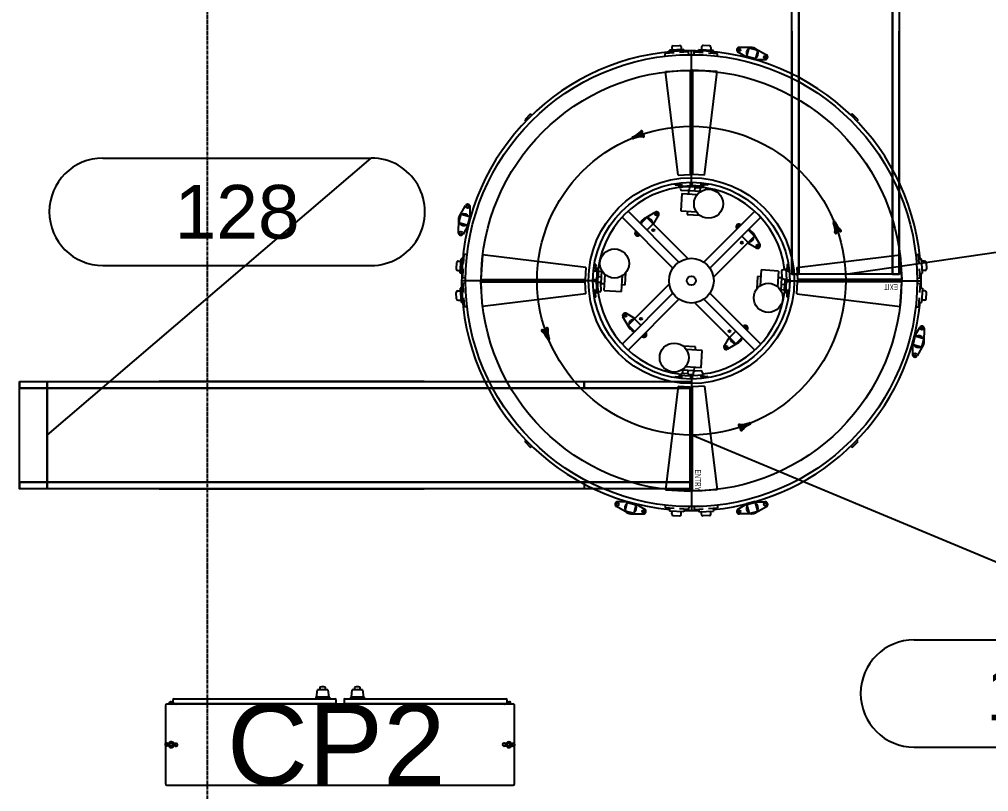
# Model space of a CAD drawing. Header units: inches. Extents: x -21257 to 11444, y 0 to 8704.
# Drawn here: x 3886.1 to 4102.8, y 7207.8 to 7380.4 of the extents above; entities that cross this region are included whole.
import ezdxf
from ezdxf.enums import TextEntityAlignment as Align

# ---------------------------------------------------------------- set-up
doc = ezdxf.new("R2010")
doc.units = ezdxf.units.IN
doc.header["$MEASUREMENT"] = 0
doc.linetypes.add('CENTER2', pattern=[1.125, 0.75, -0.125, 0.125, -0.125])
doc.linetypes.add('HIDDEN', pattern=[0.375, 0.25, -0.125])
for name, color, linetype in [('100-CONV-LAYOUT', 3, 'Continuous'), ('100-CONV-NUMBERS', 3, 'Continuous'), ('Bldg_Cline', 8, 'CENTER2'), ('control_panel', 1, 'Continuous')]:
    doc.layers.add(name, color=color, linetype=linetype)
doc.styles.get("Standard").update_dxf_attribs({"font": 'helvl.shx'})

# ---------------------------------------------------------------- blocks, each defined once
blk = doc.blocks.new('DCBLOCK')
at = {"linetype": 'Continuous'}
for p, q in [((-0.625, 0), (0, 0)), ((-0.625, -0.25), (0, -0.25))]:
    blk.add_line(p, q, dxfattribs=at)
for centre, start, end in [((-0.625, -0.125), 90, 269.9999), ((0, -0.125), 269.9999, 90)]:
    blk.add_arc(centre, 0.125, start, end)
blk.add_attdef('FORTNAITEM', text='', height=0.125).set_placement((-0.3125, -0.125), align=Align.MIDDLE_CENTER)
at = {"flags": 1}
blk.add_attdef('SERIALNUM', (-0.625, -0.3437), '', height=0.125, dxfattribs=at)
blk = doc.blocks.new('152-190-SPIRAL_PLAN')
for p, q in [((-4.37, 52.13), (-4.33, 51.56)), ((-4.04, 52.5), (-2.65, 52.58)), ((-2.28, 52.25), (-2.25, 51.69)), ((2.28, 52.25), (2.25, 51.69)), ((4.04, 52.5), (2.65, 52.58)), ((4.37, 52.13), (4.33, 51.56)), ((13.62, 52.08), (10.71, 52.11)), ((-3.84, 50.92), (-5.87, 50.8)), ((-5.83, 50.16), (-5.87, 50.8)), ((-1.67, 51.68), (-4.91, 51.48)), ((-4.89, 51.14), (-4.91, 51.48)), ((-4.87, 50.86), (-4.89, 51.14)), ((-0.63, 51.12), (-2.66, 50.99)), ((-1.65, 51.35), (-1.67, 51.68)), ((-1.63, 51.06), (-1.65, 51.35)), ((-0.59, 50.5), (-0.63, 51.12)), ((0, 21), (0, 51.38)), ((0.59, 50.5), (0.63, 51.12)), ((0.63, 51.12), (2.66, 50.99)), ((1.63, 51.06), (1.65, 51.35)), ((1.65, 51.35), (1.67, 51.68)), ((1.67, 51.68), (4.91, 51.48)), ((3.84, 50.92), (5.87, 50.8)), ((4.87, 50.86), (4.89, 51.14)), ((4.89, 51.14), (4.91, 51.48)), ((5.83, 50.16), (5.87, 50.8)), ((12.35, 49.97), (10.43, 51.06)), ((12.33, 49.88), (12.9, 52)), ((14.26, 49.37), (12.33, 49.88)), ((14.31, 49.55), (12.38, 50.06)), ((12.9, 52), (14.83, 51.48)), ((14.25, 51.91), (16.78, 50.48)), ((14.83, 51.48), (14.26, 49.37)), ((14.29, 49.45), (16.5, 49.43)), ((-5.76, 46.71), (-0.25, 47.04)), ((-2.96, 23.59), (-5.76, 46.71)), ((-0.25, 47.04), (-0.25, 23.75)), ((0.25, 47.04), (0.25, 23.75)), ((5.76, 46.71), (0.25, 47.04)), ((2.96, 23.59), (5.76, 46.71)), ((-35.94, 37.26), (-37.26, 35.94)), ((-35.94, 37.26), (-35.66, 36.99)), ((35.94, 37.26), (35.66, 36.99)), ((37.26, 35.94), (35.94, 37.26)), ((-37.26, 35.94), (-36.99, 35.66)), ((37.26, 35.94), (36.99, 35.66)), ((-12.34, 32.52), (-12.59, 31.91)), ((-12.2, 32.62), (-12.48, 31.94)), ((-12.05, 32.72), (-12.36, 31.97)), ((-11.38, 32.12), (-12.34, 32.52)), ((-11.9, 32.85), (-12.25, 32)), ((-11.14, 32.12), (-12.25, 32.58)), ((-10.86, 32.11), (-12.16, 32.65)), ((-11.74, 32.99), (-12.14, 32.03)), ((-10.65, 32.12), (-12.07, 32.71)), ((-11.57, 33.16), (-12.03, 32.05)), ((-10.57, 32.19), (-11.98, 32.78)), ((-11.38, 33.36), (-11.92, 32.07)), ((-10.55, 32.29), (-11.9, 32.84)), ((-10.59, 32.4), (-11.82, 32.91)), ((-11.22, 33.51), (-11.81, 32.08)), ((-10.83, 32.6), (-11.75, 32.98)), ((-11.12, 33.51), (-11.7, 32.1)), ((-10.92, 32.74), (-11.67, 33.05)), ((-11.04, 33.46), (-11.6, 32.11)), ((-10.98, 32.87), (-11.6, 33.13)), ((-11, 32.98), (-11.53, 33.2)), ((-10.98, 33.34), (-11.49, 32.11)), ((-11.01, 33.08), (-11.46, 33.27)), ((-11, 33.18), (-11.4, 33.35)), ((-11.01, 33.04), (-11.39, 32.12)), ((-10.99, 33.28), (-11.33, 33.42)), ((-10.98, 32.87), (-11.29, 32.12)), ((-10.99, 33.38), (-11.26, 33.49)), ((-10.93, 32.75), (-11.18, 32.12)), ((-10.86, 32.65), (-11.08, 32.12)), ((-10.8, 32.57), (-10.98, 32.12)), ((-12.85, 31.82), (-13.22, 31.97)), ((-13.12, 32.11), (-13.21, 31.89)), ((-12.97, 31.77), (-13.2, 31.86)), ((-12.72, 31.86), (-13.18, 32.06)), ((-12.99, 32.16), (-13.15, 31.8)), ((-12.58, 31.91), (-13.09, 32.12)), ((-12.87, 32.22), (-13.06, 31.76)), ((-12.44, 31.95), (-12.97, 32.17)), ((-12.74, 32.29), (-12.95, 31.78)), ((-12.29, 31.99), (-12.86, 32.23)), ((-12.61, 32.36), (-12.83, 31.82)), ((-12.13, 32.03), (-12.75, 32.28)), ((-12.48, 32.43), (-12.71, 31.87)), ((-11.97, 32.06), (-12.64, 32.34)), ((-11.79, 32.09), (-12.54, 32.4)), ((-11.59, 32.11), (-12.44, 32.46)), ((-10.72, 32.5), (-10.88, 32.11)), ((-10.64, 32.45), (-10.79, 32.1)), ((-10.57, 32.37), (-10.68, 32.11)), ((-3.65, 21.38), (-3.67, 21.69)), ((-2.96, 23.59), (-0.25, 23.75)), ((-0.17, 21.24), (-0.22, 22)), ((0.17, 21.24), (0.22, 22)), ((2.96, 23.59), (0.25, 23.75)), ((3.65, 21.38), (3.67, 21.69)), ((-3.65, 21.38), (-1.97, 21.48)), ((-2.73, 21.08), (-2.75, 21.43)), ((-2.73, 21.08), (-0.17, 21.24)), ((-2.48, 20.85), (-2.49, 21.05)), ((-2.46, 20.49), (-2.48, 20.85)), ((-2.09, 20.16), (-0.7, 20.25)), ((-0.61, 20.16), (-0.66, 19.41)), ((-0.61, 20.16), (2.18, 19.99)), ((-0.4, 21), (-0.41, 21.18)), ((-0.37, 20.61), (-0.4, 21)), ((2.73, 21.08), (0.17, 21.24)), ((0.6, 20.99), (0.59, 20.84)), ((0.59, 20.84), (2.27, 20.73)), ((0.61, 21.21), (0.6, 20.99)), ((0.79, 20.07), (0.84, 20.82)), ((3.65, 21.38), (1.97, 21.48)), ((1.98, 20), (2.02, 20.75)), ((2.28, 20.88), (2.27, 20.73)), ((2.29, 21.11), (2.28, 20.88)), ((2.73, 21.08), (2.75, 21.43)), ((-2.16, 19.5), (-2.39, 15.63)), ((-2.16, 19.5), (1.36, 19.29)), ((-51.91, 14.25), (-50.48, 16.78)), ((-49.45, 14.29), (-49.43, 16.5)), ((-2.8, 4.14), (-14.16, 15.51)), ((-10.6, 13.82), (-8.1, 15.3)), ((-2.39, 15.63), (1.12, 15.41)), ((-0.89, 15.54), (-0.94, 14.79)), ((2.8, 4.14), (14.16, 15.51)), ((-52.08, 13.62), (-52.11, 10.71)), ((-52, 12.9), (-51.48, 14.83)), ((-51.48, 14.83), (-49.37, 14.26)), ((-49.55, 14.31), (-50.06, 12.38)), ((-49.37, 14.26), (-49.88, 12.33)), ((-4.14, 2.8), (-15.51, 14.16)), ((-11.07, 13.36), (-11.42, 12.76)), ((-11.35, 12.69), (-9.93, 14.11)), ((-0.77, 4.94), (-9.93, 14.11)), ((-8.45, 12.62), (-7.33, 14.53)), ((-0.94, 14.79), (1.86, 14.62)), ((4.14, 2.8), (15.51, 14.16)), ((32.22, 12.87), (31.76, 13.06)), ((31.77, 12.97), (31.86, 13.2)), ((32.16, 12.99), (31.8, 13.15)), ((31.82, 12.85), (31.97, 13.22)), ((31.86, 12.72), (32.06, 13.18)), ((32.11, 13.12), (31.89, 13.21)), ((31.91, 12.58), (32.12, 13.09)), ((-49.88, 12.33), (-52, 12.9)), ((-49.97, 12.35), (-51.06, 10.43)), ((-12.41, 11.07), (-12.54, 10.86)), ((-9.93, 11.28), (-8.52, 12.69)), ((10.21, 11.56), (10.09, 11.77)), ((11.07, 12.41), (10.86, 12.54)), ((12.69, 11.35), (14.11, 9.93)), ((13.36, 11.07), (12.76, 11.42)), ((32.29, 12.74), (31.78, 12.95)), ((32.36, 12.61), (31.82, 12.83)), ((32.43, 12.48), (31.87, 12.71)), ((32.52, 12.34), (31.91, 12.59)), ((32.62, 12.2), (31.94, 12.48)), ((31.95, 12.44), (32.17, 12.97)), ((32.72, 12.05), (31.97, 12.36)), ((31.99, 12.29), (32.23, 12.86)), ((32.85, 11.9), (32, 12.25)), ((32.03, 12.13), (32.28, 12.75)), ((32.99, 11.74), (32.03, 12.14)), ((33.16, 11.57), (32.05, 12.03)), ((32.06, 11.97), (32.34, 12.64)), ((33.36, 11.38), (32.07, 11.92)), ((33.51, 11.22), (32.08, 11.81)), ((32.09, 11.79), (32.4, 12.54)), ((33.51, 11.12), (32.1, 11.7)), ((32.11, 11.59), (32.46, 12.44)), ((32.11, 10.86), (32.65, 12.16)), ((33.46, 11.04), (32.11, 11.6)), ((33.34, 10.98), (32.11, 11.49)), ((32.5, 10.72), (32.11, 10.88)), ((32.12, 11.38), (32.52, 12.34)), ((32.12, 11.14), (32.58, 12.25)), ((32.12, 10.65), (32.71, 12.07)), ((33.04, 11.01), (32.12, 11.39)), ((32.87, 10.98), (32.12, 11.29)), ((32.75, 10.93), (32.12, 11.18)), ((32.65, 10.86), (32.12, 11.08)), ((32.57, 10.8), (32.12, 10.98)), ((32.19, 10.57), (32.78, 11.98)), ((32.29, 10.55), (32.84, 11.9)), ((32.4, 10.59), (32.91, 11.82)), ((32.6, 10.83), (32.98, 11.75)), ((32.74, 10.92), (33.05, 11.67)), ((32.87, 10.98), (33.13, 11.6)), ((32.98, 11), (33.2, 11.53)), ((33.08, 11.01), (33.27, 11.46)), ((33.18, 11), (33.35, 11.4)), ((33.28, 10.99), (33.42, 11.33)), ((33.38, 10.99), (33.49, 11.26)), ((-11.56, 10.21), (-11.77, 10.09)), ((4.94, 0.77), (14.11, 9.93)), ((11.28, 9.93), (12.69, 8.52)), ((13.82, 10.6), (15.3, 8.1)), ((32.45, 10.64), (32.1, 10.79)), ((32.37, 10.57), (32.11, 10.68)), ((12.62, 8.45), (14.53, 7.33)), ((-52.13, 4.37), (-51.56, 4.33)), ((-51.68, 1.67), (-51.48, 4.91)), ((-51.14, 4.89), (-51.48, 4.91)), ((-50.86, 4.87), (-51.14, 4.89)), ((-50.92, 3.84), (-50.8, 5.87)), ((-50.16, 5.83), (-50.8, 5.87)), ((-46.71, 5.76), (-47.04, 0.25)), ((-23.59, 2.96), (-46.71, 5.76)), ((23.59, 2.96), (46.71, 5.76)), ((46.71, 5.76), (47.04, 0.25)), ((50.16, 5.83), (50.8, 5.87)), ((50.92, 3.84), (50.8, 5.87)), ((50.86, 4.87), (51.48, 4.91)), ((51.68, 1.67), (51.48, 4.91)), ((52.13, 4.37), (51.56, 4.33)), ((-52.5, 4.04), (-52.58, 2.65)), ((-52.25, 2.28), (-51.69, 2.25)), ((-51.12, 0.63), (-50.99, 2.66)), ((-23.59, 2.96), (-23.75, 0.25)), ((-21.38, 3.65), (-21.69, 3.67)), ((-21.38, 3.65), (-21.48, 1.97)), ((-21.08, 2.73), (-21.43, 2.75)), ((-21.08, 2.73), (-21.24, 0.17)), ((-21.11, 2.29), (-20.88, 2.28)), ((-20.88, 2.28), (-20.73, 2.27)), ((-20.84, 0.59), (-20.73, 2.27)), ((-20.16, -0.61), (-19.99, 2.18)), ((15.63, 2.39), (15.41, -1.12)), ((19.5, 2.16), (15.63, 2.39)), ((20.49, 2.46), (21.05, 2.49)), ((21.08, 2.73), (21.43, 2.75)), ((21.08, 2.73), (21.24, 0.17)), ((21.38, 3.65), (21.69, 3.67)), ((21.38, 3.65), (21.48, 1.97)), ((23.59, 2.96), (23.75, 0.25)), ((51.12, 0.63), (50.99, 2.66)), ((52.25, 2.28), (51.69, 2.25)), ((52.5, 4.04), (52.58, 2.65)), ((-51.35, 1.65), (-51.68, 1.67)), ((-21, 0), (-51.38, 0)), ((-51.06, 1.63), (-51.35, 1.65)), ((-50.5, 0.59), (-51.12, 0.63)), ((-47.04, 0.25), (-23.75, 0.25)), ((-21.24, 0.17), (-22, 0.22)), ((-21.21, 0.61), (-20.99, 0.6)), ((-20.99, 0.6), (-20.84, 0.59)), ((-20.07, 0.79), (-20.82, 0.84)), ((-20, 1.98), (-20.75, 2.02)), ((-19.5, -2.16), (-19.29, 1.36)), ((-15.63, -2.39), (-15.41, 1.12)), ((-14.79, -0.94), (-14.62, 1.86)), ((14.79, 0.94), (14.62, -1.86)), ((15.54, 0.89), (14.79, 0.94)), ((19.5, 2.16), (19.29, -1.36)), ((20.16, 0.61), (19.41, 0.66)), ((20.16, 0.61), (19.99, -2.18)), ((20.16, 2.09), (20.25, 0.7)), ((20.61, 0.37), (21.18, 0.41)), ((21.24, 0.17), (22, 0.22)), ((47.04, 0.25), (23.75, 0.25)), ((50.5, 0.59), (51.12, 0.63)), ((51.06, 1.63), (51.68, 1.67)), ((-51.35, -1.65), (-51.68, -1.67)), ((-51.68, -1.67), (-51.48, -4.91)), ((-51.06, -1.63), (-51.35, -1.65)), ((-50.5, -0.59), (-51.12, -0.63)), ((-51.12, -0.63), (-50.99, -2.66)), ((-47.04, -0.25), (-23.75, -0.25)), ((-46.71, -5.76), (-47.04, -0.25)), ((-23.59, -2.96), (-23.75, -0.25)), ((-21.24, -0.17), (-22, -0.22)), ((-21.38, -3.65), (-21.48, -1.97)), ((-21.08, -2.73), (-21.24, -0.17)), ((-21, -0.4), (-21.18, -0.41)), ((-20.61, -0.37), (-21, -0.4)), ((-20.16, -2.09), (-20.25, -0.7)), ((-20.16, -0.61), (-19.41, -0.66)), ((-19.5, -2.16), (-15.63, -2.39)), ((-15.54, -0.89), (-14.79, -0.94)), ((-4.94, -0.77), (-14.11, -9.93)), ((20, -1.98), (20.75, -2.02)), ((20.07, -0.79), (20.82, -0.84)), ((20.84, -0.59), (20.73, -2.27)), ((21.21, -0.61), (20.84, -0.59)), ((21, 0), (51.38, 0)), ((21.08, -2.73), (21.24, -0.17)), ((21.24, -0.17), (22, -0.22)), ((21.38, -3.65), (21.48, -1.97)), ((23.59, -2.96), (23.75, -0.25)), ((47.04, -0.25), (23.75, -0.25)), ((46.71, -5.76), (47.04, -0.25)), ((50.5, -0.59), (51.12, -0.63)), ((51.12, -0.63), (50.99, -2.66)), ((51.06, -1.63), (51.68, -1.67)), ((51.68, -1.67), (51.48, -4.91)), ((-52.5, -4.04), (-52.58, -2.65)), ((-52.25, -2.28), (-51.69, -2.25)), ((-52.13, -4.37), (-51.56, -4.33)), ((-50.92, -3.84), (-50.8, -5.87)), ((-23.59, -2.96), (-46.71, -5.76)), ((-21.38, -3.65), (-21.69, -3.67)), ((-21.08, -2.73), (-21.43, -2.75)), ((-20.85, -2.48), (-21.05, -2.49)), ((-20.49, -2.46), (-20.85, -2.48)), ((-4.14, -2.8), (-15.51, -14.16)), ((-2.8, -4.14), (-14.16, -15.51)), ((2.8, -4.14), (14.16, -15.51)), ((4.14, -2.8), (15.51, -14.16)), ((21.11, -2.29), (20.73, -2.27)), ((21.08, -2.73), (21.43, -2.75)), ((21.38, -3.65), (21.69, -3.67)), ((23.59, -2.96), (46.71, -5.76)), ((50.92, -3.84), (50.8, -5.87)), ((52.13, -4.37), (51.56, -4.33)), ((52.25, -2.28), (51.69, -2.25)), ((52.5, -4.04), (52.58, -2.65)), ((-51.14, -4.89), (-51.48, -4.91)), ((-50.86, -4.87), (-51.14, -4.89)), ((-50.16, -5.83), (-50.8, -5.87)), ((0.77, -4.94), (9.93, -14.11)), ((50.16, -5.83), (50.8, -5.87)), ((50.86, -4.87), (51.48, -4.91)), ((-13.82, -10.6), (-15.3, -8.1)), ((-12.62, -8.45), (-14.53, -7.33)), ((-11.28, -9.93), (-12.69, -8.52)), ((-32.6, -10.83), (-32.98, -11.75)), ((-32.4, -10.59), (-32.91, -11.82)), ((-32.29, -10.55), (-32.84, -11.9)), ((-32.19, -10.57), (-32.78, -11.98)), ((-32.12, -10.65), (-32.71, -12.07)), ((-32.57, -10.8), (-32.12, -10.98)), ((-32.5, -10.72), (-32.11, -10.88)), ((-32.45, -10.64), (-32.1, -10.79)), ((-32.37, -10.57), (-32.11, -10.68)), ((-12.69, -11.35), (-14.11, -9.93)), ((11.56, -10.21), (11.77, -10.09)), ((49.97, -12.35), (51.06, -10.43)), ((52.08, -13.62), (52.11, -10.71)), ((-33.51, -11.12), (-32.1, -11.7)), ((-33.51, -11.22), (-32.08, -11.81)), ((-33.38, -10.99), (-33.49, -11.26)), ((-33.46, -11.04), (-32.11, -11.6)), ((-33.28, -10.99), (-33.42, -11.33)), ((-33.36, -11.38), (-32.07, -11.92)), ((-33.18, -11), (-33.35, -11.4)), ((-33.34, -10.98), (-32.11, -11.49)), ((-33.08, -11.01), (-33.27, -11.46)), ((-32.98, -11), (-33.2, -11.53)), ((-33.16, -11.57), (-32.05, -12.03)), ((-32.87, -10.98), (-33.13, -11.6)), ((-32.74, -10.92), (-33.05, -11.67)), ((-33.04, -11.01), (-32.12, -11.39)), ((-32.99, -11.74), (-32.03, -12.14)), ((-32.87, -10.98), (-32.12, -11.29)), ((-32.85, -11.9), (-32, -12.25)), ((-32.75, -10.93), (-32.12, -11.18)), ((-32.72, -12.05), (-31.97, -12.36)), ((-32.65, -10.86), (-32.12, -11.08)), ((-32.11, -10.86), (-32.65, -12.16)), ((-32.62, -12.2), (-31.94, -12.48)), ((-32.12, -11.14), (-32.58, -12.25)), ((-32.12, -11.38), (-32.52, -12.34)), ((-32.52, -12.34), (-31.91, -12.59)), ((-32.11, -11.59), (-32.46, -12.44)), ((-32.43, -12.48), (-31.87, -12.71)), ((-32.09, -11.79), (-32.4, -12.54)), ((-32.36, -12.61), (-31.82, -12.83)), ((-32.06, -11.97), (-32.34, -12.64)), ((-32.29, -12.74), (-31.78, -12.95)), ((-32.03, -12.13), (-32.28, -12.75)), ((-31.99, -12.29), (-32.23, -12.86)), ((-32.22, -12.87), (-31.76, -13.06)), ((-31.95, -12.44), (-32.17, -12.97)), ((-32.16, -12.99), (-31.8, -13.15)), ((-31.91, -12.58), (-32.12, -13.09)), ((-31.86, -12.72), (-32.06, -13.18)), ((-31.82, -12.85), (-31.97, -13.22)), ((-31.77, -12.97), (-31.86, -13.2)), ((-13.36, -11.07), (-12.76, -11.42)), ((-11.07, -12.41), (-10.86, -12.54)), ((-10.21, -11.56), (-10.09, -11.77)), ((8.45, -12.62), (7.33, -14.53)), ((9.93, -11.28), (8.52, -12.69)), ((11.35, -12.69), (9.93, -14.11)), ((11.07, -13.36), (11.42, -12.76)), ((12.41, -11.07), (12.54, -10.86)), ((49.37, -14.26), (49.88, -12.33)), ((49.55, -14.31), (50.06, -12.38)), ((49.88, -12.33), (52, -12.9)), ((52, -12.9), (51.48, -14.83)), ((-32.11, -13.12), (-31.89, -13.21)), ((0.94, -14.79), (-1.86, -14.62)), ((0.89, -15.54), (0.94, -14.79)), ((10.6, -13.82), (8.1, -15.3)), ((51.48, -14.83), (49.37, -14.26)), ((49.45, -14.29), (49.43, -16.5)), ((51.91, -14.25), (50.48, -16.78)), ((2.39, -15.63), (-1.12, -15.41)), ((2.16, -19.5), (2.39, -15.63)), ((2.16, -19.5), (-1.36, -19.29)), ((0.61, -20.16), (0.66, -19.41)), ((-3.65, -21.38), (-3.67, -21.69)), ((-3.65, -21.38), (-1.97, -21.48)), ((-2.73, -21.08), (-2.75, -21.43)), ((-2.73, -21.08), (-0.17, -21.24)), ((-2.29, -21.11), (-2.27, -20.73)), ((-0.59, -20.84), (-2.27, -20.73)), ((0.61, -20.16), (-2.18, -19.99)), ((-1.98, -20), (-2.02, -20.75)), ((-0.79, -20.07), (-0.84, -20.82)), ((-0.61, -21.21), (-0.59, -20.84)), ((-0.17, -21.24), (-0.22, -22)), ((0, -21), (0, -51.38)), ((2.73, -21.08), (0.17, -21.24)), ((0.17, -21.24), (0.22, -22)), ((0.37, -20.61), (0.41, -21.18)), ((2.09, -20.16), (0.7, -20.25)), ((3.65, -21.38), (1.97, -21.48)), ((2.46, -20.49), (2.49, -21.05)), ((2.73, -21.08), (2.75, -21.43)), ((3.65, -21.38), (3.67, -21.69)), ((-2.96, -23.59), (-5.76, -46.71)), ((-2.96, -23.59), (-0.25, -23.75)), ((-0.25, -47.04), (-0.25, -23.75)), ((2.96, -23.59), (0.25, -23.75)), ((0.25, -47.04), (0.25, -23.75)), ((2.96, -23.59), (5.76, -46.71)), ((10.55, -32.29), (11.9, -32.84)), ((10.57, -32.37), (10.68, -32.11)), ((10.57, -32.19), (11.98, -32.78)), ((10.59, -32.4), (11.82, -32.91)), ((10.64, -32.45), (10.79, -32.1)), ((10.65, -32.12), (12.07, -32.71)), ((10.72, -32.5), (10.88, -32.11)), ((10.8, -32.57), (10.98, -32.12)), ((10.86, -32.11), (12.16, -32.65)), ((10.86, -32.65), (11.08, -32.12)), ((10.93, -32.75), (11.18, -32.12)), ((10.98, -33.34), (11.49, -32.11)), ((10.98, -32.87), (11.29, -32.12)), ((11.01, -33.04), (11.39, -32.12)), ((11.04, -33.46), (11.6, -32.11)), ((11.12, -33.51), (11.7, -32.1)), ((11.14, -32.12), (12.25, -32.58)), ((11.22, -33.51), (11.81, -32.08)), ((11.38, -33.36), (11.92, -32.07)), ((11.38, -32.12), (12.34, -32.52)), ((11.57, -33.16), (12.03, -32.05)), ((11.59, -32.11), (12.44, -32.46)), ((11.74, -32.99), (12.14, -32.03)), ((11.79, -32.09), (12.54, -32.4)), ((11.9, -32.85), (12.25, -32)), ((11.97, -32.06), (12.64, -32.34)), ((12.05, -32.72), (12.36, -31.97)), ((12.13, -32.03), (12.75, -32.28)), ((12.2, -32.62), (12.48, -31.94)), ((12.29, -31.99), (12.86, -32.23)), ((12.34, -32.52), (12.59, -31.91)), ((12.44, -31.95), (12.97, -32.17)), ((12.48, -32.43), (12.71, -31.87)), ((12.58, -31.91), (13.09, -32.12)), ((12.61, -32.36), (12.83, -31.82)), ((12.72, -31.86), (13.18, -32.06)), ((12.74, -32.29), (12.95, -31.78)), ((12.85, -31.82), (13.22, -31.97)), ((12.87, -32.22), (13.06, -31.76)), ((12.97, -31.77), (13.2, -31.86)), ((12.99, -32.16), (13.15, -31.8)), ((13.12, -32.11), (13.21, -31.89)), ((10.83, -32.6), (11.75, -32.98)), ((10.92, -32.74), (11.67, -33.05)), ((10.98, -32.87), (11.6, -33.13)), ((10.99, -33.28), (11.33, -33.42)), ((10.99, -33.38), (11.26, -33.49)), ((11, -32.98), (11.53, -33.2)), ((11, -33.18), (11.4, -33.35)), ((11.01, -33.08), (11.46, -33.27)), ((-37.26, -35.94), (-36.99, -35.66)), ((-37.26, -35.94), (-35.94, -37.26)), ((35.94, -37.26), (37.26, -35.94)), ((37.26, -35.94), (36.99, -35.66)), ((-35.94, -37.26), (-35.66, -36.99)), ((35.94, -37.26), (35.66, -36.99)), ((-5.76, -46.71), (-0.25, -47.04)), ((5.76, -46.71), (0.25, -47.04)), ((-14.29, -49.45), (-16.5, -49.43)), ((-14.83, -51.48), (-14.26, -49.37)), ((-14.31, -49.55), (-12.38, -50.06)), ((-14.26, -49.37), (-12.33, -49.88)), ((14.26, -49.37), (12.33, -49.88)), ((14.31, -49.55), (12.38, -50.06)), ((14.83, -51.48), (14.26, -49.37)), ((14.29, -49.45), (16.5, -49.43)), ((-14.25, -51.91), (-16.78, -50.48)), ((-12.9, -52), (-14.83, -51.48)), ((-12.33, -49.88), (-12.9, -52)), ((-12.35, -49.97), (-10.43, -51.06)), ((-5.83, -50.16), (-5.87, -50.8)), ((-3.84, -50.92), (-5.87, -50.8)), ((-4.87, -50.86), (-4.91, -51.48)), ((-1.67, -51.68), (-4.91, -51.48)), ((-4.37, -52.13), (-4.33, -51.56)), ((-0.63, -51.12), (-2.66, -50.99)), ((-2.28, -52.25), (-2.25, -51.69)), ((-1.63, -51.06), (-1.67, -51.68)), ((-0.59, -50.5), (-0.63, -51.12)), ((0.59, -50.5), (0.63, -51.12)), ((0.63, -51.12), (2.66, -50.99)), ((1.63, -51.06), (1.67, -51.68)), ((1.67, -51.68), (4.91, -51.48)), ((2.28, -52.25), (2.25, -51.69)), ((3.84, -50.92), (5.87, -50.8)), ((4.37, -52.13), (4.33, -51.56)), ((4.87, -50.86), (4.91, -51.48)), ((5.83, -50.16), (5.87, -50.8)), ((12.35, -49.97), (10.43, -51.06)), ((12.33, -49.88), (12.9, -52)), ((12.9, -52), (14.83, -51.48)), ((14.25, -51.91), (16.78, -50.48)), ((-13.62, -52.08), (-10.71, -52.11)), ((-4.04, -52.5), (-2.65, -52.58)), ((4.04, -52.5), (2.65, -52.58)), ((13.62, -52.08), (10.71, -52.11))]:
    blk.add_line(p, q)
for centre, radius in [((0, 0), 50.5), ((10.71, 51.55), 0.281), ((16.5, 50), 0.281), ((0, 0), 47), ((0, 0), 34.5), ((0, 0), 23), ((0, 0), 22), ((3.84, 17.19), 3.25), ((-50, 16.5), 0.281), ((-7.81, 14.81), 0.281), ((-51.55, 10.71), 0.281), ((-8.52, 11.28), 0.25), ((11.28, 8.52), 0.25), ((-17.19, 3.84), 3.25), ((14.81, 7.81), 0.281), ((0, 0), 5), ((0, 0), 1), ((17.19, -3.84), 3.25), ((-14.81, -7.81), 0.281), ((-11.28, -8.52), 0.25), ((51.55, -10.71), 0.281), ((8.52, -11.28), 0.25), ((-3.84, -17.19), 3.25), ((7.81, -14.81), 0.281), ((50, -16.5), 0.281), ((-16.5, -50), 0.281), ((16.5, -50), 0.281), ((-10.71, -51.55), 0.281), ((10.71, -51.55), 0.281)]:
    blk.add_circle(centre, radius)
for centre, radius, start, end in [((-4.02, 52.15), 0.348, 93.457, 183.457), ((-2.63, 52.23), 0.348, 3.457, 93.457), ((2.63, 52.23), 0.348, 86.543, 176.543), ((4.02, 52.15), 0.348, 356.543, 86.543), ((10.71, 51.55), 0.562, 84.5941, 165), ((13.6, 50.77), 1.31, 34.6324, 115.3676), ((0, 0), 51.38, 5.4631, 264.5369), ((-4.38, 51.56), 0.0435, 273.457, 3.457), ((-2.21, 51.69), 0.0435, 183.457, 273.457), ((2.21, 51.69), 0.0435, 266.543, 356.543), ((4.38, 51.56), 0.0435, 176.543, 266.543), ((10.71, 51.55), 0.562, 165, 245.4059), ((13.6, 50.77), 1.31, 124.6324, 205.3676), ((13.6, 50.77), 1.31, 304.6324, 25.3676), ((16.5, 50), 0.562, 264.5941, 60.5225), ((-14.8, 36.28), 4.5, 292.2133, 320.8591), ((-11.17, 33.33), 0.188, 345.6301, 140.8591), ((-10.26, 33.09), 0.75, 165.6301, 239.3699), ((-13.03, 31.94), 0.188, 112.2133, 292.7867), ((-11.22, 27.62), 4.5, 84.1409, 112.7867), ((-10.74, 32.29), 0.188, 264.1409, 59.3699), ((0, 0), 21, 6.7789, 263.7667), ((-2.53, 21.05), 0.0435, 3.457, 93.457), ((-2.11, 20.51), 0.348, 183.457, 273.457), ((-0.72, 20.59), 0.348, 273.457, 3.457), ((-0.36, 21.18), 0.0435, 93.457, 183.457), ((-50, 16.5), 0.562, 354.5941, 150.5225), ((-7.81, 14.81), 0.562, 324.5941, 125.4059), ((-50.77, 13.6), 1.31, 124.6324, 205.3676), ((-50.77, 13.6), 1.31, 34.6324, 115.3676), ((-9.93, 12.69), 1.31, 94.6324, 175.3676), ((-9.93, 12.69), 1.31, 4.6324, 85.3676), ((31.94, 13.03), 0.188, 22.2133, 202.7867), ((36.28, 14.8), 4.5, 202.2133, 230.8591), ((-50.77, 13.6), 1.31, 214.6324, 295.3676), ((-12.06, 10.57), 0.562, 144.5941, 305.4059), ((10.57, 12.06), 0.562, 54.5941, 215.4059), ((10.57, 12.06), 0.281, 24.1725, 245.8275), ((12.69, 9.93), 1.31, 4.6324, 85.3676), ((27.62, 11.22), 4.5, 354.1409, 22.7867), ((33.09, 10.26), 0.75, 75.6301, 149.3699), ((33.33, 11.17), 0.188, 255.6301, 50.8591), ((-51.55, 10.71), 0.562, 174.5941, 255), ((-51.55, 10.71), 0.562, 255, 335.4059), ((-12.06, 10.57), 0.281, 114.1725, 335.8275), ((12.69, 9.93), 1.31, 274.6324, 355.3676), ((32.29, 10.74), 0.188, 174.1409, 329.3699), ((14.81, 7.81), 0.562, 234.5941, 35.4059), ((-52.15, 4.02), 0.348, 86.543, 176.543), ((-51.56, 4.38), 0.0435, 266.543, 356.543), ((51.56, 4.38), 0.0435, 183.457, 273.457), ((52.15, 4.02), 0.348, 3.457, 93.457), ((-52.23, 2.63), 0.348, 176.543, 266.543), ((-51.69, 2.21), 0.0435, 356.543, 86.543), ((20.51, 2.11), 0.348, 93.457, 183.457), ((21.05, 2.53), 0.0435, 273.457, 3.457), ((51.69, 2.21), 0.0435, 93.457, 183.457), ((52.23, 2.63), 0.348, 273.457, 3.457), ((20.59, 0.72), 0.348, 183.457, 273.457), ((0, 0), 21, 358.3722, 1.0826), ((21.18, 0.36), 0.0435, 3.457, 93.457), ((0, 0), 51.38, 358.1621, 1.8379), ((-21.18, -0.36), 0.0435, 183.457, 273.457), ((-20.59, -0.72), 0.348, 3.457, 93.457), ((-20.51, -2.11), 0.348, 273.457, 3.457), ((-52.23, -2.63), 0.348, 93.457, 183.457), ((-52.15, -4.02), 0.348, 183.457, 273.457), ((-51.69, -2.21), 0.0435, 273.457, 3.457), ((-51.56, -4.38), 0.0435, 3.457, 93.457), ((-21.05, -2.53), 0.0435, 93.457, 183.457), ((0, 0), 21, 276.7789, 353.7667), ((51.56, -4.38), 0.0435, 86.543, 176.543), ((51.69, -2.21), 0.0435, 176.543, 266.543), ((52.15, -4.02), 0.348, 266.543, 356.543), ((52.23, -2.63), 0.348, 356.543, 86.543), ((0, 0), 51.38, 275.4631, 354.5369), ((-14.81, -7.81), 0.562, 54.5941, 215.4059), ((-12.69, -9.93), 1.31, 94.6324, 175.3676), ((-33.09, -10.26), 0.75, 255.6301, 329.3699), ((-32.29, -10.74), 0.188, 354.1409, 149.3699), ((-27.62, -11.22), 4.5, 174.1409, 202.7867), ((-12.69, -9.93), 1.31, 184.6324, 265.3676), ((12.06, -10.57), 0.562, 324.5941, 125.4059), ((12.06, -10.57), 0.281, 294.1725, 155.8275), ((51.55, -10.71), 0.562, 359.4775, 155.4059), ((-33.33, -11.17), 0.188, 75.6301, 230.8591), ((-36.28, -14.8), 4.5, 22.2133, 50.8591), ((-31.94, -13.03), 0.188, 202.2133, 22.7867), ((-10.57, -12.06), 0.562, 234.5941, 35.4059), ((-10.57, -12.06), 0.281, 204.1725, 65.8275), ((9.93, -12.69), 1.31, 184.6324, 265.3676), ((9.93, -12.69), 1.31, 274.6324, 355.3676), ((50.77, -13.6), 1.31, 34.6324, 115.3676), ((7.81, -14.81), 0.562, 144.5941, 305.4059), ((50.77, -13.6), 1.31, 214.6324, 295.3676), ((50.77, -13.6), 1.31, 304.6324, 25.3676), ((50, -16.5), 0.562, 174.5941, 330.5225), ((0, 0), 21, 268.3722, 271.0826), ((0.72, -20.59), 0.348, 93.457, 183.457), ((0.36, -21.18), 0.0435, 273.457, 3.457), ((2.11, -20.51), 0.348, 3.457, 93.457), ((2.53, -21.05), 0.0435, 183.457, 273.457), ((10.74, -32.29), 0.188, 84.1409, 239.3699), ((10.26, -33.09), 0.75, 345.6301, 59.3699), ((11.22, -27.62), 4.5, 264.1409, 292.7867), ((14.8, -36.28), 4.5, 112.2133, 140.8591), ((13.03, -31.94), 0.188, 292.2133, 112.7867), ((11.17, -33.33), 0.188, 165.6301, 320.8591), ((-16.5, -50), 0.562, 84.5941, 240.5225), ((-13.6, -50.77), 1.31, 124.6324, 205.3676), ((13.6, -50.77), 1.31, 334.6324, 55.3676), ((16.5, -50), 0.562, 299.4775, 95.4059), ((-13.6, -50.77), 1.31, 214.6324, 295.3676), ((-13.6, -50.77), 1.31, 304.6324, 25.3676), ((-10.71, -51.55), 0.562, 264.5941, 345), ((-10.71, -51.55), 0.562, 345, 65.4059), ((-4.38, -51.56), 0.0435, 356.543, 86.543), ((-2.21, -51.69), 0.0435, 86.543, 176.543), ((0, 0), 51.38, 268.1621, 271.8379), ((2.21, -51.69), 0.0435, 3.457, 93.457), ((4.38, -51.56), 0.0435, 93.457, 183.457), ((10.71, -51.55), 0.562, 114.5941, 275.4059), ((13.6, -50.77), 1.31, 154.6324, 235.3676), ((13.6, -50.77), 1.31, 244.6324, 325.3676), ((-4.02, -52.15), 0.348, 176.543, 266.543), ((-2.63, -52.23), 0.348, 266.543, 356.543), ((2.63, -52.23), 0.348, 183.457, 273.457), ((4.02, -52.15), 0.348, 273.457, 3.457)]:
    blk.add_arc(centre, radius, start, end)
at = {"width": 0.6}
for s, rotation, p in [('EXIT', 180, (46.19, -0.75)), ('ENTRY', 270, (0.8, -42.22))]:
    blk.add_text(s, height=1.333, rotation=rotation, dxfattribs=at).set_placement(p)
blk = doc.blocks.new('Promise-US15-100330-00-10-003 Bldg Colums')
at = {"layer": 'Bldg_Cline'}
blk.add_line((3000, 7192), (3000, 8), dxfattribs=at)

msp = doc.modelspace()

# ---------------------------------------------------------------- linework, layer by layer
at = {"layer": '100-CONV-LAYOUT', "linetype": 'Continuous'}
for p, q in [((4060.3, 7323.49, 323.5), (4058.8, 7323.49, 323.5)), ((4058.8, 7323.49, 330), (4060.3, 7323.49, 330)), ((4060.3, 7323.49, 330), (4060.3, 7323.49, 323.5)), ((4081.3, 7323.49, 323.5), (4082.8, 7323.49, 323.5)), ((4081.3, 7323.49, 330), (4081.3, 7323.49, 323.5)), ((4081.3, 7323.49, 330), (4082.8, 7323.49, 330)), ((3886.06, 7299.52, 30), (3886.06, 7298.02, 30)), ((3892.3, 7299.52, 30), (3892.3, 7298.02, 30)), ((3892.3, 7298.02, 23.5), (3892.3, 7299.52, 23.5)), ((3892.31, 7299.52, 20.5), (3892.31, 7298.02, 20.5)), ((3892.31, 7299.52, 30), (3892.31, 7298.02, 30)), ((4012.3, 7298.02, 23.5), (4012.3, 7299.52, 23.5)), ((4012.3, 7299.52, 30), (4012.3, 7298.02, 30)), ((3886.06, 7298.02, 30), (3886.06, 7298.02, 20.5)), ((3892.3, 7298.02, 30), (3892.3, 7298.02, 23.5)), ((3892.31, 7298.02, 20.5), (3892.31, 7298.02, 30)), ((4012.3, 7298.02, 30), (4012.3, 7298.02, 23.5)), ((3886.06, 7277.02, 30), (3886.06, 7277.02, 20.5)), ((3886.06, 7277.02, 30), (3886.06, 7275.52, 30)), ((3892.3, 7277.02, 30), (3892.3, 7275.52, 30)), ((3892.3, 7277.02, 30), (3892.3, 7277.02, 23.5)), ((3892.3, 7277.02, 23.5), (3892.3, 7275.52, 23.5)), ((3892.31, 7277.02, 20.5), (3892.31, 7275.52, 20.5)), ((3892.31, 7277.02, 30), (3892.31, 7277.02, 20.5)), ((3892.31, 7275.52, 30), (3892.31, 7277.02, 30)), ((4012.3, 7277.02, 23.5), (4012.3, 7275.52, 23.5)), ((4012.3, 7277.02, 30), (4012.3, 7277.02, 23.5)), ((4012.3, 7277.02, 30), (4012.3, 7275.52, 30)), ((4036.3, 7277.02, 23.5), (4036.3, 7275.52, 23.5)), ((4036.3, 7277.02, 30), (4036.3, 7277.02, 23.5)), ((4036.3, 7275.52, 30), (4036.3, 7277.02, 30))]:
    msp.add_line(p, q, dxfattribs=at)
at = {"layer": '100-CONV-LAYOUT'}
for points in [[(4058.8, 7323.49, 323.5), (4058.8, 7407.49, 323.5), (4060.3, 7407.49, 323.5), (4060.3, 7323.49, 323.5)], [(4058.8, 7323.49, 330), (4058.8, 7407.49, 330), (4060.3, 7407.49, 330), (4060.3, 7323.49, 330)], [(4060.3, 7323.49, 330), (4060.3, 7407.49, 330), (4081.3, 7407.49, 330), (4081.3, 7323.49, 330)], [(4060.3, 7323.49, 330), (4060.3, 7407.49, 330), (4060.3, 7407.49, 323.5), (4060.3, 7323.49, 323.5)], [(4081.3, 7323.49, 330), (4081.3, 7407.49, 330), (4081.3, 7407.49, 323.5), (4081.3, 7323.49, 323.5)], [(4081.3, 7323.49, 323.5), (4081.3, 7407.49, 323.5), (4082.8, 7407.49, 323.5), (4082.8, 7323.49, 323.5)], [(4081.3, 7323.49, 330), (4081.3, 7407.49, 330), (4082.8, 7407.49, 330), (4082.8, 7323.49, 330)], [(4058.8, 7377.74, 323.5), (4058.8, 7377.74, 311.18), (4058.8, 7339.49, 311.18), (4058.8, 7339.49, 323.5)], [(4082.8, 7377.74, 323.5), (4082.8, 7377.74, 311.18), (4082.8, 7339.49, 311.18), (4082.8, 7339.49, 323.5)], [(4058.8, 7339.49, 323.5), (4058.8, 7339.49, 311.18), (4058.8, 7323.49, 323.5), (4058.8, 7339.49, 323.5)], [(4082.8, 7339.49, 323.5), (4082.8, 7339.49, 311.18), (4082.8, 7323.49, 323.5), (4082.8, 7339.49, 323.5)], [(3886.06, 7299.52, 20.5), (3892.31, 7299.52, 20.5), (3892.31, 7298.02, 20.5), (3886.06, 7298.02, 20.5)], [(3886.06, 7299.52, 30), (3892.31, 7299.52, 30), (3892.31, 7298.02, 30), (3886.06, 7298.02, 30)], [(3892.3, 7299.52, 23.5), (4036.3, 7299.52, 23.5), (4036.3, 7298.02, 23.5), (3892.3, 7298.02, 23.5)], [(3892.3, 7299.52, 30), (4036.3, 7299.52, 30), (4036.3, 7298.02, 30), (3892.3, 7298.02, 30)], [(3938.3, 7299.52, 23.5), (3938.3, 7299.52, 11.18), (3917.3, 7299.52, 23.5), (3938.3, 7299.52, 23.5)], [(3976.55, 7299.52, 23.5), (3976.55, 7299.52, 11.18), (3938.3, 7299.52, 11.18), (3938.3, 7299.52, 23.5)], [(3886.06, 7298.02, 30), (3892.31, 7298.02, 30), (3892.31, 7277.02, 30), (3886.06, 7277.02, 30)], [(3886.06, 7298.02, 30), (3892.31, 7298.02, 30), (3892.31, 7298.02, 20.5), (3886.06, 7298.02, 20.5)], [(3892.3, 7298.02, 30), (4036.3, 7298.02, 30), (4036.3, 7277.02, 30), (3892.3, 7277.02, 30)], [(3892.3, 7298.02, 30), (4036.3, 7298.02, 30), (4036.3, 7298.02, 23.5), (3892.3, 7298.02, 23.5)], [(3886.06, 7277.02, 30), (3892.31, 7277.02, 30), (3892.31, 7277.02, 20.5), (3886.06, 7277.02, 20.5)], [(3886.06, 7277.02, 20.5), (3892.31, 7277.02, 20.5), (3892.31, 7275.52, 20.5), (3886.06, 7275.52, 20.5)], [(3886.06, 7277.02, 30), (3892.31, 7277.02, 30), (3892.31, 7275.52, 30), (3886.06, 7275.52, 30)], [(3892.3, 7277.02, 30), (4036.3, 7277.02, 30), (4036.3, 7277.02, 23.5), (3892.3, 7277.02, 23.5)], [(3892.3, 7277.02, 23.5), (4036.3, 7277.02, 23.5), (4036.3, 7275.52, 23.5), (3892.3, 7275.52, 23.5)], [(3892.3, 7277.02, 30), (4036.3, 7277.02, 30), (4036.3, 7275.52, 30), (3892.3, 7275.52, 30)], [(3938.3, 7275.52, 23.5), (3938.3, 7275.52, 11.18), (3917.3, 7275.52, 23.5), (3938.3, 7275.52, 23.5)], [(3976.55, 7275.52, 23.5), (3976.55, 7275.52, 11.18), (3938.3, 7275.52, 11.18), (3938.3, 7275.52, 23.5)]]:
    msp.add_3dface(points, dxfattribs=at)
at = {"layer": '100-CONV-LAYOUT', "invisible_edges": 15}
for points in [[(4035.71, 7347.51, 30), (4053.12, 7343.14, 30), (4053.86, 7344.45, 30), (4035.68, 7349.01, 30)], [(4035.71, 7347.51, 24), (4053.12, 7343.14, 24), (4053.86, 7344.45, 24), (4035.68, 7349.01, 24)], [(4035.43, 7347.51, 30), (4060.42, 7341.24, 30), (4059.69, 7339.93, 30), (4035.46, 7346.01, 30)], [(4035.43, 7347.51, 24), (4060.42, 7341.24, 24), (4059.69, 7339.93, 24), (4035.46, 7346.01, 24)], [(4035.43, 7347.51, 30), (4060.42, 7341.24, 30), (4059.69, 7339.93, 30), (4035.46, 7346.01, 30)], [(4035.43, 7347.51, 24), (4060.42, 7341.24, 24), (4059.69, 7339.93, 24), (4035.46, 7346.01, 24)], [(4035.93, 7319.02, 30), (4046.53, 7316.36, 30), (4059.69, 7339.93, 30), (4035.46, 7346.01, 30)], [(4035.93, 7319.02, 30), (4046.53, 7316.36, 30), (4059.69, 7339.93, 30), (4035.46, 7346.01, 30)], [(4046.53, 7316.36, 30), (4054.36, 7308.73, 30), (4077.59, 7322.5, 30), (4059.69, 7339.93, 30)], [(4046.53, 7316.36, 30), (4054.36, 7308.73, 30), (4077.59, 7322.5, 30), (4059.69, 7339.93, 30)], [(4060.42, 7341.24, 30), (4078.88, 7323.27, 30), (4077.59, 7322.5, 30), (4059.69, 7339.93, 30)], [(4060.42, 7341.24, 24), (4078.88, 7323.27, 24), (4077.59, 7322.5, 24), (4059.69, 7339.93, 24)], [(4060.42, 7341.24, 30), (4078.88, 7323.27, 30), (4077.59, 7322.5, 30), (4059.69, 7339.93, 30)], [(4060.42, 7341.24, 24), (4078.88, 7323.27, 24), (4077.59, 7322.5, 24), (4059.69, 7339.93, 24)], [(4054.36, 7308.73, 30), (4057.3, 7298.2, 30), (4084.3, 7298.44, 30), (4077.59, 7322.5, 30)], [(4054.36, 7308.73, 30), (4057.3, 7298.2, 30), (4084.3, 7298.44, 30), (4077.59, 7322.5, 30)], [(4078.88, 7323.27, 30), (4085.8, 7298.45, 30), (4084.3, 7298.44, 30), (4077.59, 7322.5, 30)], [(4078.88, 7323.27, 24), (4085.8, 7298.45, 24), (4084.3, 7298.44, 24), (4077.59, 7322.5, 24)], [(4078.88, 7323.27, 30), (4085.8, 7298.45, 30), (4084.3, 7298.44, 30), (4077.59, 7322.5, 30)], [(4078.88, 7323.27, 24), (4085.8, 7298.45, 24), (4084.3, 7298.44, 24), (4077.59, 7322.5, 24)], [(4035.96, 7317.52, 30), (4045.8, 7315.05, 30), (4046.53, 7316.36, 30), (4035.93, 7319.02, 30)], [(4035.96, 7317.52, 24), (4045.8, 7315.05, 24), (4046.53, 7316.36, 24), (4035.93, 7319.02, 24)], [(4035.96, 7317.52, 30), (4045.8, 7315.05, 30), (4046.53, 7316.36, 30), (4035.93, 7319.02, 30)], [(4035.96, 7317.52, 24), (4045.8, 7315.05, 24), (4046.53, 7316.36, 24), (4035.93, 7319.02, 24)], [(4045.8, 7315.05, 30), (4053.07, 7307.96, 30), (4054.36, 7308.73, 30), (4046.53, 7316.36, 30)], [(4045.8, 7315.05, 24), (4053.07, 7307.96, 24), (4054.36, 7308.73, 24), (4046.53, 7316.36, 24)], [(4045.8, 7315.05, 30), (4053.07, 7307.96, 30), (4054.36, 7308.73, 30), (4046.53, 7316.36, 30)], [(4045.8, 7315.05, 24), (4053.07, 7307.96, 24), (4054.36, 7308.73, 24), (4046.53, 7316.36, 24)], [(4053.07, 7307.96, 30), (4055.8, 7298.19, 30), (4057.3, 7298.2, 30), (4054.36, 7308.73, 30)], [(4053.07, 7307.96, 24), (4055.8, 7298.19, 24), (4057.3, 7298.2, 24), (4054.36, 7308.73, 24)], [(4053.07, 7307.96, 30), (4055.8, 7298.19, 30), (4057.3, 7298.2, 30), (4054.36, 7308.73, 30)], [(4053.07, 7307.96, 24), (4055.8, 7298.19, 24), (4057.3, 7298.2, 24), (4054.36, 7308.73, 24)], [(4055.8, 7298.19, 30), (4053.24, 7288.37, 30), (4054.55, 7287.62, 30), (4057.3, 7298.2, 30)], [(4055.8, 7298.19, 24), (4053.24, 7288.37, 24), (4054.55, 7287.62, 24), (4057.3, 7298.2, 24)], [(4055.8, 7298.19, 30), (4053.24, 7288.37, 30), (4054.55, 7287.62, 30), (4057.3, 7298.2, 30)], [(4055.8, 7298.19, 24), (4053.24, 7288.37, 24), (4054.55, 7287.62, 24), (4057.3, 7298.2, 24)], [(4057.3, 7298.2, 30), (4054.55, 7287.62, 30), (4078.01, 7274.26, 30), (4084.3, 7298.44, 30)], [(4057.3, 7298.2, 30), (4054.55, 7287.62, 30), (4078.01, 7274.26, 30), (4084.3, 7298.44, 30)], [(4085.8, 7298.45, 30), (4079.31, 7273.52, 30), (4078.01, 7274.26, 30), (4084.3, 7298.44, 30)], [(4085.8, 7298.45, 24), (4079.31, 7273.52, 24), (4078.01, 7274.26, 24), (4084.3, 7298.44, 24)], [(4085.8, 7298.45, 30), (4079.31, 7273.52, 30), (4078.01, 7274.26, 30), (4084.3, 7298.44, 30)], [(4085.8, 7298.45, 24), (4079.31, 7273.52, 24), (4078.01, 7274.26, 24), (4084.3, 7298.44, 24)], [(4053.24, 7288.37, 30), (4046.1, 7281.16, 30), (4046.85, 7279.86, 30), (4054.55, 7287.62, 30)], [(4053.24, 7288.37, 24), (4046.1, 7281.16, 24), (4046.85, 7279.86, 24), (4054.55, 7287.62, 24)], [(4053.24, 7288.37, 30), (4046.1, 7281.16, 30), (4046.85, 7279.86, 30), (4054.55, 7287.62, 30)], [(4053.24, 7288.37, 24), (4046.1, 7281.16, 24), (4046.85, 7279.86, 24), (4054.55, 7287.62, 24)], [(4054.55, 7287.62, 30), (4046.85, 7279.86, 30), (4060.42, 7256.52, 30), (4078.01, 7274.26, 30)], [(4054.55, 7287.62, 30), (4046.85, 7279.86, 30), (4060.42, 7256.52, 30), (4078.01, 7274.26, 30)], [(4046.1, 7281.16, 30), (4036.3, 7278.52, 30), (4036.3, 7277.02, 30), (4046.85, 7279.86, 30)], [(4046.1, 7281.16, 24), (4036.3, 7278.52, 24), (4036.3, 7277.02, 24), (4046.85, 7279.86, 24)], [(4046.85, 7279.86, 30), (4036.3, 7277.02, 30), (4036.3, 7250.02, 30), (4060.42, 7256.52, 30)], [(4079.31, 7273.52, 30), (4061.17, 7255.22, 30), (4060.42, 7256.52, 30), (4078.01, 7274.26, 30)], [(4079.31, 7273.52, 24), (4061.17, 7255.22, 24), (4060.42, 7256.52, 24), (4078.01, 7274.26, 24)], [(4079.31, 7273.52, 30), (4061.17, 7255.22, 30), (4060.42, 7256.52, 30), (4078.01, 7274.26, 30)], [(4079.31, 7273.52, 24), (4061.17, 7255.22, 24), (4060.42, 7256.52, 24), (4078.01, 7274.26, 24)], [(4061.17, 7255.22, 30), (4036.3, 7248.52, 30), (4036.3, 7250.02, 30), (4060.42, 7256.52, 30)], [(4061.17, 7255.22, 24), (4036.3, 7248.52, 24), (4036.3, 7250.02, 24), (4060.42, 7256.52, 24)]]:
    msp.add_3dface(points, dxfattribs=at)
at = {"layer": '100-CONV-NUMBERS', "linetype": 'Continuous'}
for p, q in [((3892.3, 7287.52, 30), (3964.74, 7349.41, 360)), ((4070.8, 7323.49, 330), (4181.72, 7339.75, 360)), ((4036.56, 7287.52, 30), (4146.15, 7241.77, 360))]:
    msp.add_line(p, q, dxfattribs=at)
at = {"layer": 'control_panel', "linetype": 'Continuous'}
for p, q in [((3952.52, 7228.95), (3952.72, 7230.55)), ((3955.04, 7230.55), (3952.72, 7230.55)), ((3953.25, 7231.09), (3953.25, 7231.08)), ((3953.25, 7231.08), (3953.25, 7230.61)), ((3954.5, 7231.15), (3954.5, 7231.17)), ((3954.5, 7230.61), (3954.5, 7231.15)), ((3955.04, 7230.55), (3955.24, 7228.95)), ((3960.28, 7228.95), (3960.47, 7230.55)), ((3962.8, 7230.55), (3960.47, 7230.55)), ((3961.01, 7231.09), (3961.01, 7231.08)), ((3961.01, 7231.08), (3961.01, 7230.61)), ((3962.26, 7231.15), (3962.26, 7231.17)), ((3962.26, 7230.61), (3962.26, 7231.15)), ((3962.8, 7230.55), (3963, 7228.95)), ((3918.76, 7227.1), (3918.76, 7218.61)), ((3996.47, 7227.38), (3919.05, 7227.38)), ((3919.88, 7227.44), (3920.14, 7227.38)), ((3919.92, 7227.82), (3920.22, 7227.71)), ((3920.26, 7227.82), (3919.97, 7227.93)), ((3920.13, 7227.69), (3920.01, 7227.69)), ((3920.15, 7227.51), (3920.07, 7227.52)), ((3920.19, 7227.51), (3920.15, 7227.51)), ((3920.19, 7227.51), (3920.51, 7227.51)), ((3920.19, 7227.38), (3920.19, 7227.51)), ((3920.22, 7227.71), (3920.26, 7227.82)), ((3920.39, 7227.65), (3920.22, 7227.71)), ((3920.22, 7227.71), (3920.22, 7227.71)), ((3920.22, 7227.71), (3920.22, 7227.71)), ((3920.22, 7227.71), (3920.22, 7227.71)), ((3920.22, 7227.71), (3920.22, 7227.71)), ((3920.26, 7227.82), (3920.43, 7227.76)), ((3920.38, 7228.39), (3920.38, 7227.79)), ((3920.51, 7227.79), (3920.38, 7227.79)), ((3920.51, 7227.79), (3920.51, 7227.48)), ((3956.75, 7227.48), (3920.51, 7227.48)), ((3920.58, 7228.6), (3956.67, 7228.6)), ((3920.82, 7227.38), (3920.82, 7227.48)), ((3921.26, 7227.48), (3921.26, 7227.38)), ((3952.38, 7228.6), (3952.38, 7228.95)), ((3955.38, 7228.95), (3952.38, 7228.95)), ((3955.38, 7228.95), (3955.38, 7228.6)), ((3956.35, 7227.38), (3956.35, 7227.48)), ((3956.88, 7227.48), (3956.75, 7227.48)), ((3956.88, 7227.48), (3956.88, 7228.39)), ((3958.64, 7228.39), (3958.64, 7227.48)), ((3958.64, 7227.48), (3958.77, 7227.48)), ((3958.77, 7228.6), (3958.77, 7228.6)), ((3958.77, 7228.6), (3958.77, 7228.6)), ((3958.77, 7228.6), (3958.77, 7228.6)), ((3958.77, 7228.6), (3958.77, 7228.6)), ((3958.77, 7228.6), (3958.77, 7228.6)), ((3958.77, 7228.6), (3958.77, 7228.6)), ((3995.01, 7227.48), (3958.77, 7227.48)), ((3958.85, 7228.6), (3994.93, 7228.6)), ((3959.17, 7227.48), (3959.17, 7227.38)), ((3960.14, 7228.6), (3960.14, 7228.95)), ((3963.14, 7228.95), (3960.14, 7228.95)), ((3963.14, 7228.95), (3963.14, 7228.6)), ((3994.26, 7227.38), (3994.26, 7227.48)), ((3994.7, 7227.38), (3994.7, 7227.48)), ((3995.01, 7227.79), (3995.01, 7227.48)), ((3995.14, 7227.79), (3995.01, 7227.79)), ((3995.33, 7227.51), (3995.01, 7227.51)), ((3995.09, 7227.76), (3995.26, 7227.82)), ((3995.09, 7227.76), (3995.09, 7227.76)), ((3995.09, 7227.76), (3995.09, 7227.76)), ((3995.14, 7227.79), (3995.14, 7228.39)), ((3995.3, 7227.71), (3995.14, 7227.65)), ((3995.56, 7227.93), (3995.26, 7227.82)), ((3995.26, 7227.82), (3995.3, 7227.71)), ((3995.26, 7227.82), (3995.26, 7227.82)), ((3995.26, 7227.82), (3995.26, 7227.82)), ((3995.3, 7227.71), (3995.6, 7227.82)), ((3995.33, 7227.51), (3995.37, 7227.51)), ((3995.33, 7227.38), (3995.33, 7227.51)), ((3995.37, 7227.51), (3995.45, 7227.52)), ((3995.37, 7227.51), (3995.37, 7227.51)), ((3995.37, 7227.51), (3995.37, 7227.51)), ((3995.51, 7227.69), (3995.39, 7227.69)), ((3995.39, 7227.69), (3995.39, 7227.69)), ((3995.64, 7227.44), (3995.39, 7227.38)), ((3996.76, 7218.54), (3996.76, 7227.1)), ((3921.13, 7218.59), (3918.97, 7218.68)), ((3996.57, 7218.61), (3994.41, 7218.66)), ((3918.76, 7218.13), (3918.76, 7209.55)), ((3921.1, 7217.97), (3918.95, 7218.05)), ((3996.56, 7217.99), (3994.4, 7218.03)), ((3996.76, 7209.55), (3996.76, 7218.06)), ((3919.05, 7209.26), (3996.47, 7209.26))]:
    msp.add_line(p, q, dxfattribs=at)
at = {"layer": 'control_panel', "linetype": 'HIDDEN'}
for p, q in [((3919.83, 7227.45), (3919.83, 7227.45)), ((3919.83, 7227.45), (3919.83, 7227.45)), ((3919.83, 7227.45), (3919.84, 7227.45)), ((3919.84, 7227.45), (3919.88, 7227.44)), ((3919.85, 7227.57), (3919.85, 7227.57)), ((3919.85, 7227.57), (3919.85, 7227.57)), ((3920.06, 7227.53), (3919.85, 7227.57)), ((3919.92, 7227.82), (3919.92, 7227.82)), ((3919.92, 7227.82), (3919.92, 7227.82)), ((3919.97, 7227.93), (3919.97, 7227.93)), ((3919.97, 7227.93), (3919.97, 7227.93)), ((3919.98, 7227.62), (3919.98, 7227.62)), ((3919.98, 7227.62), (3919.98, 7227.62)), ((3919.98, 7227.62), (3920.08, 7227.54)), ((3920.01, 7227.69), (3920.01, 7227.69)), ((3920.01, 7227.69), (3920.01, 7227.69)), ((3920.07, 7227.52), (3920.06, 7227.53)), ((3920.07, 7227.52), (3920.07, 7227.52)), ((3920.15, 7227.51), (3920.15, 7227.51)), ((3920.15, 7227.51), (3920.15, 7227.51)), ((3920.19, 7227.51), (3920.19, 7227.51)), ((3920.22, 7227.71), (3920.22, 7227.71)), ((3920.22, 7227.71), (3920.22, 7227.71)), ((3920.22, 7227.71), (3920.22, 7227.71)), ((3920.26, 7227.82), (3920.26, 7227.82)), ((3920.51, 7228.47), (3920.51, 7228.47)), ((3920.51, 7228.47), (3920.51, 7228.47)), ((3920.51, 7228.44), (3920.51, 7228.44)), ((3920.51, 7228.44), (3920.51, 7228.44)), ((3920.51, 7227.48), (3920.51, 7227.48)), ((3920.82, 7227.48), (3920.82, 7227.48)), ((3921.26, 7227.48), (3921.26, 7227.48)), ((3956.35, 7227.38), (3921.26, 7227.38)), ((3959.04, 7227.38), (3959.04, 7227.5)), ((3959.17, 7227.48), (3959.17, 7227.48)), ((3994.26, 7227.38), (3959.17, 7227.38)), ((3994.26, 7227.48), (3994.26, 7227.48)), ((3995.01, 7228.47), (3995.01, 7228.47)), ((3995.33, 7227.51), (3995.01, 7227.51)), ((3995.14, 7227.65), (3995.14, 7227.65)), ((3995.14, 7227.65), (3995.14, 7227.65)), ((3995.26, 7227.82), (3995.26, 7227.82)), ((3995.26, 7227.82), (3995.26, 7227.82)), ((3995.26, 7227.82), (3995.26, 7227.82)), ((3995.33, 7227.51), (3995.33, 7227.51)), ((3995.39, 7227.69), (3995.39, 7227.69)), ((3995.39, 7227.38), (3995.39, 7227.38)), ((3995.39, 7227.38), (3995.39, 7227.38)), ((3995.55, 7227.62), (3995.45, 7227.54)), ((3995.45, 7227.54), (3995.45, 7227.54)), ((3995.45, 7227.54), (3995.45, 7227.54)), ((3995.45, 7227.52), (3995.46, 7227.53)), ((3995.46, 7227.53), (3995.67, 7227.57)), ((3995.68, 7227.45), (3995.64, 7227.44)), ((3995.7, 7227.45), (3995.68, 7227.45)), ((3918.76, 7218.61), (3918.76, 7218.13)), ((3919.4, 7218.32), (3919.72, 7218.87)), ((3919.72, 7218.87), (3920.36, 7218.87)), ((3920.68, 7218.32), (3920.36, 7218.87)), ((3994.85, 7218.32), (3995.17, 7218.87)), ((3995.17, 7218.87), (3995.8, 7218.87)), ((3996.12, 7218.32), (3995.8, 7218.87)), ((3919.72, 7217.77), (3919.4, 7218.32)), ((3920.36, 7217.77), (3919.72, 7217.77)), ((3920.68, 7218.32), (3920.36, 7217.77)), ((3995.17, 7217.77), (3994.85, 7218.32)), ((3995.8, 7217.77), (3995.17, 7217.77)), ((3996.12, 7218.32), (3995.8, 7217.77)), ((3918.91, 7209.26), (3918.91, 7209.26))]:
    msp.add_line(p, q, dxfattribs=at)
for centre, radius in [((3919.88, 7227.69), 0.25), ((3920.04, 7218.32), 0.538), ((3995.49, 7218.32), 0.538)]:
    msp.add_circle(centre, radius, dxfattribs=at)
at = {"layer": 'control_panel', "linetype": 'Continuous'}
for centre, radius in [((3919.88, 7227.69), 0.126), ((3919.88, 7227.69), 0.0635), ((3995.64, 7227.69), 0.126), ((3995.64, 7227.69), 0.0635)]:
    msp.add_circle(centre, radius, dxfattribs=at)
for centre, radius, start, end in [((3953.88, 7222.63), 8, 81.6423, 98.3577), ((3953.35, 7231.09), 0.1, 104.414, 180), ((3953.88, 7229.08), 2.18, 73.2528, 104.4918), ((3961.64, 7222.63), 8, 81.6423, 98.3577), ((3961.11, 7231.09), 0.1, 104.414, 180), ((3961.63, 7229.08), 2.18, 73.2528, 104.4918), ((3919.05, 7227.1), 0.288, 90, 180), ((3919.88, 7227.69), 0.255, 69.9996, 0), ((3919.88, 7227.69), 0.13, 69.9992, 0.0001), ((3920.59, 7228.39), 0.208, 90, 180), ((3920.45, 7227.82), 0.185, 250, 288.9265), ((3920.45, 7227.82), 0.06, 250, 327.4847), ((3921.03, 7227.48), 0.1, 270, 355.9861), ((3921.03, 7227.48), 0.228, 333.0005, 358.2407), ((3956.67, 7228.39), 0.208, 0, 89.9808), ((3958.85, 7228.39), 0.208, 90, 180), ((3994.49, 7227.48), 0.228, 181.7589, 206.9987), ((3994.49, 7227.48), 0.1, 184.0138, 270), ((3994.93, 7228.39), 0.208, 0, 89.9916), ((3995.07, 7227.82), 0.185, 251.0757, 289.9962), ((3995.07, 7227.82), 0.06, 212.517, 289.9882), ((3995.64, 7227.69), 0.255, 179.9984, 109.9998), ((3995.64, 7227.69), 0.13, 180.0001, 109.9997), ((3995.64, 7227.69), 0.126, 87.8039, 180), ((3995.64, 7227.69), 0.25, 90, 109.9998), ((3995.64, 7227.69), 0.25, 88.245, 90), ((3996.47, 7227.1), 0.288, 359.9999, 90), ((3918.94, 7218.37), 0.313, 83.2722, 272.1291), ((3920.04, 7218.32), 0.625, 27.9656, 147.4357), ((3921.11, 7218.28), 0.312, 267.7007, 87.7007), ((3994.41, 7218.34), 0.312, 88.8362, 268.8362), ((3995.49, 7218.32), 0.625, 29.1012, 148.5712), ((3996.56, 7218.3), 0.312, 268.8362, 88.8362), ((3920.04, 7218.32), 0.625, 207.4364, 327.9649), ((3995.49, 7218.32), 0.625, 208.572, 329.1005), ((3919.05, 7209.55), 0.288, 180, 270), ((3996.47, 7209.55), 0.288, 270, 0)]:
    msp.add_arc(centre, radius, start, end, dxfattribs=at)
at = {"layer": 'control_panel', "linetype": 'HIDDEN'}
for centre, radius, start, end in [((3919.88, 7227.69), 0.124, 322.0635, 258), ((3919.88, 7227.69), 0.125, 179.7998, 360), ((3921.03, 7227.48), 0.1, 355.9861, 0), ((3921.03, 7227.48), 0.228, 358.2407, 360), ((3956.22, 7227.46), 0.078, 180, 270), ((3956.6, 7227.5), 0.12, 180, 270), ((3958.93, 7227.5), 0.12, 270, 360), ((3959.31, 7227.46), 0.078, 270, 0), ((3994.49, 7227.48), 0.228, 180, 181.7589), ((3994.49, 7227.48), 0.1, 180, 184.0138), ((3995.64, 7227.69), 0.25, 109.9998, 88.245), ((3995.64, 7227.69), 0.124, 282, 217.9365), ((3918.96, 7218.37), 0.312, 267.7007, 87.7007), ((3920.04, 7218.32), 0.625, 147.4357, 177.7007), ((3920.04, 7218.32), 0.31, 275.7031, 259.6983), ((3920.04, 7218.32), 0.625, 327.9649, 27.9656), ((3921.11, 7218.28), 0.312, 87.7007, 267.7007), ((3994.41, 7218.34), 0.312, 268.8362, 88.8362), ((3995.49, 7218.32), 0.625, 148.5712, 178.8362), ((3995.49, 7218.32), 0.31, 276.8387, 260.8338), ((3995.49, 7218.32), 0.625, 329.1005, 29.1012), ((3996.56, 7218.3), 0.312, 88.8362, 268.8362), ((3920.04, 7218.32), 0.625, 177.7007, 207.4364), ((3995.49, 7218.32), 0.625, 178.8362, 208.572)]:
    msp.add_arc(centre, radius, start, end, dxfattribs=at)

# ---------------------------------------------------------------- block references
msp.add_blockref('Promise-US15-100330-00-10-003 Bldg Colums', (928.05, 515.51))
at = {"layer": '100-CONV-LAYOUT'}
msp.add_blockref('152-190-SPIRAL_PLAN', (4036.31, 7322.02, 30), dxfattribs=at)
at = {"layer": '100-CONV-NUMBERS', "xscale": 96, "yscale": 96, "zscale": 96}
for p, values in [((3964.74, 7349.41, 360), {'FORTNAITEM': '128'}), ((4146.15, 7241.77, 360), {'FORTNAITEM': '130'})]:
    msp.add_blockref('DCBLOCK', p, dxfattribs=at).add_auto_attribs(values)

# ---------------------------------------------------------------- texts
at = {"layer": 'control_panel', "insert": (3956.91, 7227.36), "char_height": 18, "width": 98.3491, "attachment_point": 2}
msp.add_mtext('{\\fArial|b0|i0|c0|p34;CP2}', dxfattribs=at)

doc.saveas('drawing.dxf')
